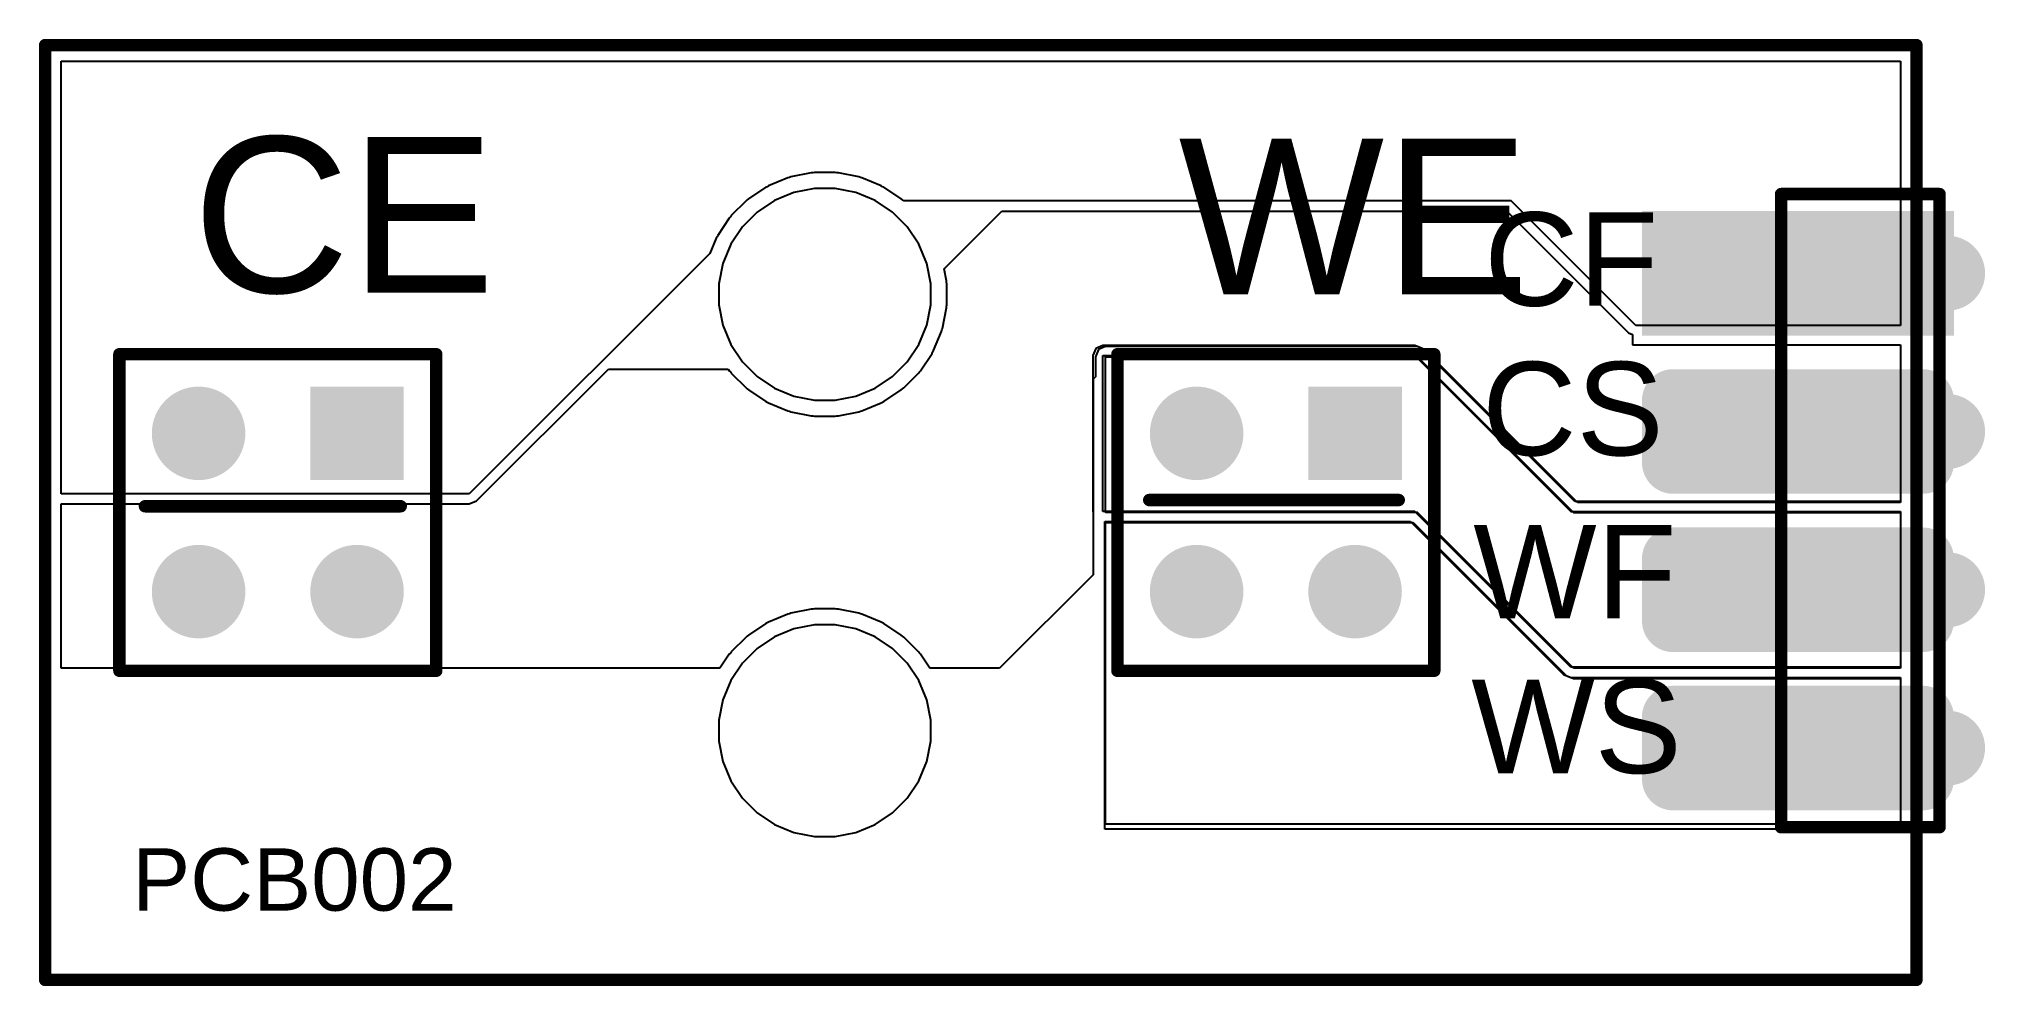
# Model space of a CAD drawing. Header units: millimetres. Extents: x -0.1 to 31.1, y -0.1 to 15.1.
import ezdxf

# ---------------------------------------------------------------- set-up
doc = ezdxf.new("R2010")
doc.units = ezdxf.units.MM
for name, color, linetype in [('BottomLayer', 5, 'Continuous'), ('BottomSolder', 6, 'Continuous'), ('Mechanical4', 56, 'Continuous'), ('MultiLayer', 9, 'Continuous'), ('PadHoleLayer', 156, 'Continuous'), ('TopLayer', 1, 'Continuous'), ('TopOverlay', 2, 'Continuous'), ('TopSolder', 216, 'Continuous')]:
    doc.layers.add(name, color=color, linetype=linetype)
doc.styles.add('Arial', font='', dxfattribs={"height": 0.2})
doc.styles.get('Arial').set_extended_font_data('Arial')

# ---------------------------------------------------------------- blocks, each defined once
blk = doc.blocks.new('HDR2X2_1')
at = {"layer": 'BottomLayer'}
h = blk.add_hatch(color=5, dxfattribs=at)
edge = h.paths.add_edge_path()
edge.add_arc((0, 2.54), 0.75, 0, 360)
h = blk.add_hatch(color=5, dxfattribs=at)
edge = h.paths.add_edge_path()
edge.add_arc((2.54, 2.54), 0.75, 0, 360)
blk.add_hatch(color=5, dxfattribs=at).paths.add_polyline_path([(-0.75, 0.75), (0.75, 0.75), (0.75, -0.75), (-0.75, -0.75)])
h = blk.add_hatch(color=5, dxfattribs=at)
edge = h.paths.add_edge_path()
edge.add_arc((2.54, 0), 0.75, 0, 360)
at = {"layer": 'BottomSolder'}
h = blk.add_hatch(color=6, dxfattribs=at)
edge = h.paths.add_edge_path()
edge.add_arc((0, 2.54), 0.75, 0, 360)
h = blk.add_hatch(color=6, dxfattribs=at)
edge = h.paths.add_edge_path()
edge.add_arc((2.54, 2.54), 0.75, 0, 360)
blk.add_hatch(color=6, dxfattribs=at).paths.add_polyline_path([(-0.75, 0.75), (0.75, 0.75), (0.75, -0.75), (-0.75, -0.75)])
h = blk.add_hatch(color=6, dxfattribs=at)
edge = h.paths.add_edge_path()
edge.add_arc((2.54, 0), 0.75, 0, 360)
at = {"layer": 'MultiLayer'}
h = blk.add_hatch(color=9, dxfattribs=at)
edge = h.paths.add_edge_path()
edge.add_arc((0, 2.54), 0.75, 0, 360)
h = blk.add_hatch(color=9, dxfattribs=at)
edge = h.paths.add_edge_path()
edge.add_arc((2.54, 2.54), 0.75, 0, 360)
blk.add_hatch(color=9, dxfattribs=at).paths.add_polyline_path([(-0.75, 0.75), (0.75, 0.75), (0.75, -0.75), (-0.75, -0.75)])
h = blk.add_hatch(color=9, dxfattribs=at)
edge = h.paths.add_edge_path()
edge.add_arc((2.54, 0), 0.75, 0, 360)
at = {"layer": 'PadHoleLayer'}
h = blk.add_hatch(color=156, dxfattribs=at)
edge = h.paths.add_edge_path()
edge.add_arc((0, 2.54), 0.45, 0, 360)
h = blk.add_hatch(color=156, dxfattribs=at)
edge = h.paths.add_edge_path()
edge.add_arc((2.54, 2.54), 0.45, 0, 360)
h = blk.add_hatch(color=156, dxfattribs=at)
edge = h.paths.add_edge_path()
edge.add_arc((0, 0), 0.45, 0, 360)
h = blk.add_hatch(color=156, dxfattribs=at)
edge = h.paths.add_edge_path()
edge.add_arc((2.54, 0), 0.45, 0, 360)
at = {"layer": 'TopLayer'}
h = blk.add_hatch(color=1, dxfattribs=at)
edge = h.paths.add_edge_path()
edge.add_arc((0, 2.54), 0.75, 0, 360)
h = blk.add_hatch(color=1, dxfattribs=at)
edge = h.paths.add_edge_path()
edge.add_arc((2.54, 2.54), 0.75, 0, 360)
blk.add_hatch(color=1, dxfattribs=at).paths.add_polyline_path([(-0.75, 0.75), (0.75, 0.75), (0.75, -0.75), (-0.75, -0.75)])
h = blk.add_hatch(color=1, dxfattribs=at)
edge = h.paths.add_edge_path()
edge.add_arc((2.54, 0), 0.75, 0, 360)
at = {"layer": 'TopSolder'}
h = blk.add_hatch(color=216, dxfattribs=at)
edge = h.paths.add_edge_path()
edge.add_arc((0, 2.54), 0.75, 0, 360)
h = blk.add_hatch(color=216, dxfattribs=at)
edge = h.paths.add_edge_path()
edge.add_arc((2.54, 2.54), 0.75, 0, 360)
blk.add_hatch(color=216, dxfattribs=at).paths.add_polyline_path([(-0.75, 0.75), (0.75, 0.75), (0.75, -0.75), (-0.75, -0.75)])
h = blk.add_hatch(color=216, dxfattribs=at)
edge = h.paths.add_edge_path()
edge.add_arc((2.54, 0), 0.75, 0, 360)
at = {"layer": 'TopOverlay', "const_width": 0.2}
for points in [[(3.81, 3.81), (-1.27, 3.81)], [(-1.27, 3.81), (-1.27, -1.27)], [(3.81, 3.81), (3.81, -1.27)], [(3.81, -1.27), (-1.27, -1.27)]]:
    blk.add_lwpolyline(points, dxfattribs=at)
at = {"layer": 'TopOverlay', "const_width": 0.1}
for points in [[(-1.32, 3.81, 1), (-1.22, 3.81, 1)], [(-1.32, 3.81, 1), (-1.22, 3.81, 1)], [(3.76, 3.81, 1), (3.86, 3.81, 1)], [(3.76, 3.81, 1), (3.86, 3.81, 1)], [(-1.32, -1.27, 1), (-1.22, -1.27, 1)], [(-1.32, -1.27, 1), (-1.22, -1.27, 1)], [(3.76, -1.27, 1), (3.86, -1.27, 1)], [(3.76, -1.27, 1), (3.86, -1.27, 1)]]:
    blk.add_lwpolyline(points, format="xyb", close=True, dxfattribs=at)
blk = doc.blocks.new('HDR1X4_2')
at = {"layer": 'BottomLayer'}
blk.add_hatch(color=5, dxfattribs=at).paths.add_polyline_path([(-1, 1.5), (1, 1.5), (1, -3.5), (-1, -3.5)])
h = blk.add_hatch(color=5, dxfattribs=at)
edge = h.paths.add_edge_path()
edge.add_arc((2.04, 1), 0.5, 90, 180)
edge.add_line((1.54, 1), (1.54, -3))
edge.add_arc((2.04, -3), 0.5, 180, 270)
edge.add_line((2.04, -3.5), (3.04, -3.5))
edge.add_arc((3.04, -3), 0.5, 270, 360)
edge.add_line((3.54, -3), (3.54, 1))
edge.add_arc((3.04, 1), 0.5, 0, 90)
edge.add_line((3.04, 1.5), (2.04, 1.5))
h = blk.add_hatch(color=5, dxfattribs=at)
edge = h.paths.add_edge_path()
edge.add_arc((4.58, 1), 0.5, 90, 180)
edge.add_line((4.08, 1), (4.08, -3))
edge.add_arc((4.58, -3), 0.5, 180, 270)
edge.add_line((4.58, -3.5), (5.58, -3.5))
edge.add_arc((5.58, -3), 0.5, 270, 360)
edge.add_line((6.08, -3), (6.08, 1))
edge.add_arc((5.58, 1), 0.5, 0, 90)
edge.add_line((5.58, 1.5), (4.58, 1.5))
h = blk.add_hatch(color=5, dxfattribs=at)
edge = h.paths.add_edge_path()
edge.add_arc((7.12, 1), 0.5, 90, 180)
edge.add_line((6.62, 1), (6.62, -3))
edge.add_arc((7.12, -3), 0.5, 180, 270)
edge.add_line((7.12, -3.5), (8.12, -3.5))
edge.add_arc((8.12, -3), 0.5, 270, 360)
edge.add_line((8.62, -3), (8.62, 1))
edge.add_arc((8.12, 1), 0.5, 0, 90)
edge.add_line((8.12, 1.5), (7.12, 1.5))
at = {"layer": 'BottomSolder'}
blk.add_hatch(color=6, dxfattribs=at).paths.add_polyline_path([(-1, 1.5), (1, 1.5), (1, -3.5), (-1, -3.5)])
h = blk.add_hatch(color=6, dxfattribs=at)
edge = h.paths.add_edge_path()
edge.add_arc((2.04, 1), 0.5, 90, 180)
edge.add_line((1.54, 1), (1.54, -3))
edge.add_arc((2.04, -3), 0.5, 180, 270)
edge.add_line((2.04, -3.5), (3.04, -3.5))
edge.add_arc((3.04, -3), 0.5, 270, 360)
edge.add_line((3.54, -3), (3.54, 1))
edge.add_arc((3.04, 1), 0.5, 0, 90)
edge.add_line((3.04, 1.5), (2.04, 1.5))
h = blk.add_hatch(color=6, dxfattribs=at)
edge = h.paths.add_edge_path()
edge.add_arc((4.58, 1), 0.5, 90, 180)
edge.add_line((4.08, 1), (4.08, -3))
edge.add_arc((4.58, -3), 0.5, 180, 270)
edge.add_line((4.58, -3.5), (5.58, -3.5))
edge.add_arc((5.58, -3), 0.5, 270, 360)
edge.add_line((6.08, -3), (6.08, 1))
edge.add_arc((5.58, 1), 0.5, 0, 90)
edge.add_line((5.58, 1.5), (4.58, 1.5))
h = blk.add_hatch(color=6, dxfattribs=at)
edge = h.paths.add_edge_path()
edge.add_arc((7.12, 1), 0.5, 90, 180)
edge.add_line((6.62, 1), (6.62, -3))
edge.add_arc((7.12, -3), 0.5, 180, 270)
edge.add_line((7.12, -3.5), (8.12, -3.5))
edge.add_arc((8.12, -3), 0.5, 270, 360)
edge.add_line((8.62, -3), (8.62, 1))
edge.add_arc((8.12, 1), 0.5, 0, 90)
edge.add_line((8.12, 1.5), (7.12, 1.5))
at = {"layer": 'MultiLayer'}
blk.add_hatch(color=9, dxfattribs=at).paths.add_polyline_path([(-1, 1.5), (1, 1.5), (1, -3.5), (-1, -3.5)])
h = blk.add_hatch(color=9, dxfattribs=at)
edge = h.paths.add_edge_path()
edge.add_arc((2.04, 1), 0.5, 90, 180)
edge.add_line((1.54, 1), (1.54, -3))
edge.add_arc((2.04, -3), 0.5, 180, 270)
edge.add_line((2.04, -3.5), (3.04, -3.5))
edge.add_arc((3.04, -3), 0.5, 270, 360)
edge.add_line((3.54, -3), (3.54, 1))
edge.add_arc((3.04, 1), 0.5, 0, 90)
edge.add_line((3.04, 1.5), (2.04, 1.5))
h = blk.add_hatch(color=9, dxfattribs=at)
edge = h.paths.add_edge_path()
edge.add_arc((4.58, 1), 0.5, 90, 180)
edge.add_line((4.08, 1), (4.08, -3))
edge.add_arc((4.58, -3), 0.5, 180, 270)
edge.add_line((4.58, -3.5), (5.58, -3.5))
edge.add_arc((5.58, -3), 0.5, 270, 360)
edge.add_line((6.08, -3), (6.08, 1))
edge.add_arc((5.58, 1), 0.5, 0, 90)
edge.add_line((5.58, 1.5), (4.58, 1.5))
h = blk.add_hatch(color=9, dxfattribs=at)
edge = h.paths.add_edge_path()
edge.add_arc((7.12, 1), 0.5, 90, 180)
edge.add_line((6.62, 1), (6.62, -3))
edge.add_arc((7.12, -3), 0.5, 180, 270)
edge.add_line((7.12, -3.5), (8.12, -3.5))
edge.add_arc((8.12, -3), 0.5, 270, 360)
edge.add_line((8.62, -3), (8.62, 1))
edge.add_arc((8.12, 1), 0.5, 0, 90)
edge.add_line((8.12, 1.5), (7.12, 1.5))
at = {"layer": 'PadHoleLayer'}
h = blk.add_hatch(color=156, dxfattribs=at)
edge = h.paths.add_edge_path()
edge.add_arc((0, -1.4), 0.6, 180, 360)
edge.add_line((0.6, -1.4), (0.6, 1.4))
edge.add_arc((0, 1.4), 0.6, 0, 180)
edge.add_line((-0.6, 1.4), (-0.6, -1.4))
h = blk.add_hatch(color=156, dxfattribs=at)
edge = h.paths.add_edge_path()
edge.add_arc((2.54, -1.4), 0.6, 180, 360)
edge.add_line((3.14, -1.4), (3.14, 1.4))
edge.add_arc((2.54, 1.4), 0.6, 0, 180)
edge.add_line((1.94, 1.4), (1.94, -1.4))
h = blk.add_hatch(color=156, dxfattribs=at)
edge = h.paths.add_edge_path()
edge.add_arc((5.08, -1.4), 0.6, 180, 360)
edge.add_line((5.68, -1.4), (5.68, 1.4))
edge.add_arc((5.08, 1.4), 0.6, 0, 180)
edge.add_line((4.48, 1.4), (4.48, -1.4))
h = blk.add_hatch(color=156, dxfattribs=at)
edge = h.paths.add_edge_path()
edge.add_arc((7.62, -1.4), 0.6, 180, 360)
edge.add_line((8.22, -1.4), (8.22, 1.4))
edge.add_arc((7.62, 1.4), 0.6, 0, 180)
edge.add_line((7.02, 1.4), (7.02, -1.4))
at = {"layer": 'TopLayer'}
blk.add_hatch(color=1, dxfattribs=at).paths.add_polyline_path([(-1, 1.5), (1, 1.5), (1, -3.5), (-1, -3.5)])
h = blk.add_hatch(color=1, dxfattribs=at)
edge = h.paths.add_edge_path()
edge.add_arc((2.04, 1), 0.5, 90, 180)
edge.add_line((1.54, 1), (1.54, -3))
edge.add_arc((2.04, -3), 0.5, 180, 270)
edge.add_line((2.04, -3.5), (3.04, -3.5))
edge.add_arc((3.04, -3), 0.5, 270, 360)
edge.add_line((3.54, -3), (3.54, 1))
edge.add_arc((3.04, 1), 0.5, 0, 90)
edge.add_line((3.04, 1.5), (2.04, 1.5))
h = blk.add_hatch(color=1, dxfattribs=at)
edge = h.paths.add_edge_path()
edge.add_arc((4.58, 1), 0.5, 90, 180)
edge.add_line((4.08, 1), (4.08, -3))
edge.add_arc((4.58, -3), 0.5, 180, 270)
edge.add_line((4.58, -3.5), (5.58, -3.5))
edge.add_arc((5.58, -3), 0.5, 270, 360)
edge.add_line((6.08, -3), (6.08, 1))
edge.add_arc((5.58, 1), 0.5, 0, 90)
edge.add_line((5.58, 1.5), (4.58, 1.5))
h = blk.add_hatch(color=1, dxfattribs=at)
edge = h.paths.add_edge_path()
edge.add_arc((7.12, 1), 0.5, 90, 180)
edge.add_line((6.62, 1), (6.62, -3))
edge.add_arc((7.12, -3), 0.5, 180, 270)
edge.add_line((7.12, -3.5), (8.12, -3.5))
edge.add_arc((8.12, -3), 0.5, 270, 360)
edge.add_line((8.62, -3), (8.62, 1))
edge.add_arc((8.12, 1), 0.5, 0, 90)
edge.add_line((8.12, 1.5), (7.12, 1.5))
at = {"layer": 'TopSolder'}
blk.add_hatch(color=216, dxfattribs=at).paths.add_polyline_path([(-1, 1.5), (1, 1.5), (1, -3.5), (-1, -3.5)])
h = blk.add_hatch(color=216, dxfattribs=at)
edge = h.paths.add_edge_path()
edge.add_arc((2.04, 1), 0.5, 90, 180)
edge.add_line((1.54, 1), (1.54, -3))
edge.add_arc((2.04, -3), 0.5, 180, 270)
edge.add_line((2.04, -3.5), (3.04, -3.5))
edge.add_arc((3.04, -3), 0.5, 270, 360)
edge.add_line((3.54, -3), (3.54, 1))
edge.add_arc((3.04, 1), 0.5, 0, 90)
edge.add_line((3.04, 1.5), (2.04, 1.5))
h = blk.add_hatch(color=216, dxfattribs=at)
edge = h.paths.add_edge_path()
edge.add_arc((4.58, 1), 0.5, 90, 180)
edge.add_line((4.08, 1), (4.08, -3))
edge.add_arc((4.58, -3), 0.5, 180, 270)
edge.add_line((4.58, -3.5), (5.58, -3.5))
edge.add_arc((5.58, -3), 0.5, 270, 360)
edge.add_line((6.08, -3), (6.08, 1))
edge.add_arc((5.58, 1), 0.5, 0, 90)
edge.add_line((5.58, 1.5), (4.58, 1.5))
h = blk.add_hatch(color=216, dxfattribs=at)
edge = h.paths.add_edge_path()
edge.add_arc((7.12, 1), 0.5, 90, 180)
edge.add_line((6.62, 1), (6.62, -3))
edge.add_arc((7.12, -3), 0.5, 180, 270)
edge.add_line((7.12, -3.5), (8.12, -3.5))
edge.add_arc((8.12, -3), 0.5, 270, 360)
edge.add_line((8.62, -3), (8.62, 1))
edge.add_arc((8.12, 1), 0.5, 0, 90)
edge.add_line((8.12, 1.5), (7.12, 1.5))
at = {"layer": 'TopOverlay', "const_width": 0.2}
for points in [[(-1.27, -1.27), (-1.27, 1.27)], [(8.89, 1.27), (-1.27, 1.27)], [(8.89, -1.27), (8.89, 1.27)], [(8.89, -1.27), (-1.27, -1.27)]]:
    blk.add_lwpolyline(points, dxfattribs=at)
at = {"layer": 'TopOverlay', "const_width": 0.1}
for points in [[(-1.32, 1.27, 1), (-1.22, 1.27, 1)], [(-1.32, 1.27, 1), (-1.22, 1.27, 1)], [(8.84, 1.27, 1), (8.94, 1.27, 1)], [(8.84, 1.27, 1), (8.94, 1.27, 1)], [(-1.32, -1.27, 1), (-1.22, -1.27, 1)], [(-1.32, -1.27, 1), (-1.22, -1.27, 1)], [(8.84, -1.27, 1), (8.94, -1.27, 1)], [(8.84, -1.27, 1), (8.94, -1.27, 1)]]:
    blk.add_lwpolyline(points, format="xyb", close=True, dxfattribs=at)
blk = doc.blocks.new('HDR2X2_3')
at = {"layer": 'BottomLayer'}
h = blk.add_hatch(color=5, dxfattribs=at)
edge = h.paths.add_edge_path()
edge.add_arc((0, 2.54), 0.75, 0, 360)
h = blk.add_hatch(color=5, dxfattribs=at)
edge = h.paths.add_edge_path()
edge.add_arc((2.54, 2.54), 0.75, 0, 360)
blk.add_hatch(color=5, dxfattribs=at).paths.add_polyline_path([(-0.75, 0.75), (0.75, 0.75), (0.75, -0.75), (-0.75, -0.75)])
h = blk.add_hatch(color=5, dxfattribs=at)
edge = h.paths.add_edge_path()
edge.add_arc((2.54, 0), 0.75, 0, 360)
at = {"layer": 'BottomSolder'}
h = blk.add_hatch(color=6, dxfattribs=at)
edge = h.paths.add_edge_path()
edge.add_arc((0, 2.54), 0.75, 0, 360)
h = blk.add_hatch(color=6, dxfattribs=at)
edge = h.paths.add_edge_path()
edge.add_arc((2.54, 2.54), 0.75, 0, 360)
blk.add_hatch(color=6, dxfattribs=at).paths.add_polyline_path([(-0.75, 0.75), (0.75, 0.75), (0.75, -0.75), (-0.75, -0.75)])
h = blk.add_hatch(color=6, dxfattribs=at)
edge = h.paths.add_edge_path()
edge.add_arc((2.54, 0), 0.75, 0, 360)
at = {"layer": 'MultiLayer'}
h = blk.add_hatch(color=9, dxfattribs=at)
edge = h.paths.add_edge_path()
edge.add_arc((0, 2.54), 0.75, 0, 360)
h = blk.add_hatch(color=9, dxfattribs=at)
edge = h.paths.add_edge_path()
edge.add_arc((2.54, 2.54), 0.75, 0, 360)
blk.add_hatch(color=9, dxfattribs=at).paths.add_polyline_path([(-0.75, 0.75), (0.75, 0.75), (0.75, -0.75), (-0.75, -0.75)])
h = blk.add_hatch(color=9, dxfattribs=at)
edge = h.paths.add_edge_path()
edge.add_arc((2.54, 0), 0.75, 0, 360)
at = {"layer": 'PadHoleLayer'}
h = blk.add_hatch(color=156, dxfattribs=at)
edge = h.paths.add_edge_path()
edge.add_arc((0, 2.54), 0.45, 0, 360)
h = blk.add_hatch(color=156, dxfattribs=at)
edge = h.paths.add_edge_path()
edge.add_arc((2.54, 2.54), 0.45, 0, 360)
h = blk.add_hatch(color=156, dxfattribs=at)
edge = h.paths.add_edge_path()
edge.add_arc((0, 0), 0.45, 0, 360)
h = blk.add_hatch(color=156, dxfattribs=at)
edge = h.paths.add_edge_path()
edge.add_arc((2.54, 0), 0.45, 0, 360)
at = {"layer": 'TopLayer'}
h = blk.add_hatch(color=1, dxfattribs=at)
edge = h.paths.add_edge_path()
edge.add_arc((0, 2.54), 0.75, 0, 360)
h = blk.add_hatch(color=1, dxfattribs=at)
edge = h.paths.add_edge_path()
edge.add_arc((2.54, 2.54), 0.75, 0, 360)
blk.add_hatch(color=1, dxfattribs=at).paths.add_polyline_path([(-0.75, 0.75), (0.75, 0.75), (0.75, -0.75), (-0.75, -0.75)])
h = blk.add_hatch(color=1, dxfattribs=at)
edge = h.paths.add_edge_path()
edge.add_arc((2.54, 0), 0.75, 0, 360)
at = {"layer": 'TopSolder'}
h = blk.add_hatch(color=216, dxfattribs=at)
edge = h.paths.add_edge_path()
edge.add_arc((0, 2.54), 0.75, 0, 360)
h = blk.add_hatch(color=216, dxfattribs=at)
edge = h.paths.add_edge_path()
edge.add_arc((2.54, 2.54), 0.75, 0, 360)
blk.add_hatch(color=216, dxfattribs=at).paths.add_polyline_path([(-0.75, 0.75), (0.75, 0.75), (0.75, -0.75), (-0.75, -0.75)])
h = blk.add_hatch(color=216, dxfattribs=at)
edge = h.paths.add_edge_path()
edge.add_arc((2.54, 0), 0.75, 0, 360)
at = {"layer": 'TopOverlay', "const_width": 0.2}
for points in [[(3.81, 3.81), (-1.27, 3.81)], [(-1.27, 3.81), (-1.27, -1.27)], [(3.81, 3.81), (3.81, -1.27)], [(3.81, -1.27), (-1.27, -1.27)]]:
    blk.add_lwpolyline(points, dxfattribs=at)
at = {"layer": 'TopOverlay', "const_width": 0.1}
for points in [[(-1.32, 3.81, 1), (-1.22, 3.81, 1)], [(-1.32, 3.81, 1), (-1.22, 3.81, 1)], [(3.76, 3.81, 1), (3.86, 3.81, 1)], [(3.76, 3.81, 1), (3.86, 3.81, 1)], [(-1.32, -1.27, 1), (-1.22, -1.27, 1)], [(-1.32, -1.27, 1), (-1.22, -1.27, 1)], [(3.76, -1.27, 1), (3.86, -1.27, 1)], [(3.76, -1.27, 1), (3.86, -1.27, 1)]]:
    blk.add_lwpolyline(points, format="xyb", close=True, dxfattribs=at)

msp = doc.modelspace()

# ---------------------------------------------------------------- linework, layer by layer
at = {"layer": 'BottomLayer'}
for p, q in [((0.255, 7.8), (0.255, 14.745)), ((0.255, 14.745), (29.745, 14.745)), ((29.745, 14.745), (29.745, 10.5)), ((11.907, 12.87), (11.597, 12.742)), ((11.931, 12.875), (11.907, 12.87)), ((11.954, 12.885), (11.931, 12.875)), ((12.283, 12.95), (11.954, 12.885)), ((12.308, 12.95), (12.283, 12.95)), ((12.333, 12.955), (12.308, 12.95)), ((12.667, 12.955), (12.333, 12.955)), ((12.692, 12.95), (12.667, 12.955)), ((12.717, 12.95), (12.692, 12.95)), ((13.046, 12.885), (12.717, 12.95)), ((13.069, 12.875), (13.046, 12.885)), ((13.093, 12.87), (13.069, 12.875)), ((13.403, 12.742), (13.093, 12.87)), ((11.236, 12.501), (10.999, 12.264)), ((11.257, 12.515), (11.236, 12.501)), ((11.275, 12.532), (11.257, 12.515)), ((11.553, 12.718), (11.275, 12.532)), ((11.576, 12.728), (11.553, 12.718)), ((11.597, 12.742), (11.576, 12.728)), ((13.424, 12.728), (13.403, 12.742)), ((13.447, 12.718), (13.424, 12.728)), ((13.725, 12.532), (13.447, 12.718)), ((13.743, 12.515), (13.725, 12.532)), ((13.764, 12.501), (13.743, 12.515)), ((13.765, 12.5), (13.764, 12.501)), ((23.5, 12.5), (13.765, 12.5)), ((25.5, 10.5), (23.5, 12.5)), ((10.968, 12.225), (10.782, 11.947)), ((10.985, 12.243), (10.968, 12.225)), ((10.999, 12.264), (10.985, 12.243)), ((14.411, 11.411), (15.338, 12.338)), ((15.338, 12.338), (23.433, 12.338)), ((23.433, 12.338), (25.385, 10.385)), ((10.758, 11.903), (10.656, 11.656)), ((10.772, 11.924), (10.758, 11.903)), ((10.782, 11.947), (10.772, 11.924)), ((10.656, 11.656), (6.8, 7.8)), ((14.45, 11.217), (14.411, 11.411)), ((14.45, 11.192), (14.45, 11.217)), ((14.455, 11.167), (14.45, 11.192)), ((14.455, 11), (14.455, 11.167)), ((14.455, 10.833), (14.455, 11)), ((14.385, 10.454), (14.45, 10.783)), ((14.45, 10.808), (14.455, 10.833)), ((14.45, 10.783), (14.45, 10.808)), ((14.242, 10.097), (14.37, 10.407)), ((14.37, 10.407), (14.375, 10.431)), ((14.375, 10.431), (14.385, 10.454)), ((25.385, 10.385), (25.45, 10.358)), ((25.45, 10.358), (25.45, 10.19)), ((29.745, 10.5), (25.5, 10.5)), ((14.032, 9.775), (14.218, 10.053)), ((14.218, 10.053), (14.228, 10.076)), ((14.228, 10.076), (14.242, 10.097)), ((16.843, 10.131), (16.795, 10.017)), ((16.795, 10.017), (16.795, 7.517)), ((16.958, 10.179), (16.843, 10.131)), ((21.958, 10.179), (16.958, 10.179)), ((16.958, 7.517), (16.958, 10.017)), ((16.958, 10.017), (21.958, 10.017)), ((22.072, 10.131), (21.958, 10.179)), ((21.958, 10.017), (24.458, 7.517)), ((24.525, 7.679), (22.072, 10.131)), ((25.45, 10.19), (29.745, 10.19)), ((29.745, 10.19), (29.745, 7.679)), ((6.915, 7.685), (9.03, 9.8)), ((9.03, 9.8), (10.951, 9.8)), ((10.951, 9.8), (10.968, 9.775)), ((10.968, 9.775), (10.985, 9.757)), ((10.985, 9.757), (10.999, 9.736)), ((10.999, 9.736), (11.236, 9.499)), ((13.764, 9.499), (14.001, 9.736)), ((14.001, 9.736), (14.015, 9.757)), ((14.015, 9.757), (14.032, 9.775)), ((11.236, 9.499), (11.257, 9.485)), ((11.257, 9.485), (11.275, 9.468)), ((11.275, 9.468), (11.553, 9.282)), ((13.447, 9.282), (13.725, 9.468)), ((13.725, 9.468), (13.743, 9.485)), ((13.743, 9.485), (13.764, 9.499)), ((11.553, 9.282), (11.576, 9.272)), ((11.576, 9.272), (11.597, 9.258)), ((11.597, 9.258), (11.907, 9.13)), ((11.907, 9.13), (11.931, 9.125)), ((11.931, 9.125), (11.954, 9.115)), ((11.954, 9.115), (12.283, 9.05)), ((12.283, 9.05), (12.308, 9.05)), ((12.308, 9.05), (12.333, 9.045)), ((12.667, 9.045), (12.692, 9.05)), ((12.692, 9.05), (12.717, 9.05)), ((12.717, 9.05), (13.046, 9.115)), ((13.046, 9.115), (13.069, 9.125)), ((13.069, 9.125), (13.093, 9.13)), ((13.093, 9.13), (13.403, 9.258)), ((13.403, 9.258), (13.424, 9.272)), ((13.424, 9.272), (13.447, 9.282)), ((12.333, 9.045), (12.667, 9.045)), ((6.8, 7.8), (0.255, 7.8)), ((0.255, 5), (0.255, 7.638)), ((0.255, 7.638), (6.8, 7.638)), ((6.8, 7.638), (6.915, 7.685)), ((16.795, 7.517), (16.8, 7.505)), ((16.8, 7.505), (16.8, 6.5)), ((21.958, 7.517), (16.958, 7.517)), ((24.458, 5.017), (21.958, 7.517)), ((24.458, 7.517), (29.745, 7.517)), ((29.745, 7.679), (24.525, 7.679)), ((29.745, 7.517), (29.745, 5.017)), ((16.991, 2.42), (16.991, 7.354)), ((16.991, 7.354), (21.89, 7.354)), ((21.89, 7.354), (24.343, 4.902)), ((16.8, 6.5), (15.3, 5)), ((12.283, 5.95), (11.954, 5.885)), ((12.308, 5.95), (12.283, 5.95)), ((12.333, 5.955), (12.308, 5.95)), ((12.667, 5.955), (12.333, 5.955)), ((12.692, 5.95), (12.667, 5.955)), ((12.717, 5.95), (12.692, 5.95)), ((13.046, 5.885), (12.717, 5.95)), ((11.553, 5.718), (11.275, 5.532)), ((11.576, 5.728), (11.553, 5.718)), ((11.597, 5.742), (11.576, 5.728)), ((11.907, 5.87), (11.597, 5.742)), ((11.931, 5.875), (11.907, 5.87)), ((11.954, 5.885), (11.931, 5.875)), ((13.069, 5.875), (13.046, 5.885)), ((13.093, 5.87), (13.069, 5.875)), ((13.403, 5.742), (13.093, 5.87)), ((13.424, 5.728), (13.403, 5.742)), ((13.447, 5.718), (13.424, 5.728)), ((13.725, 5.532), (13.447, 5.718)), ((11.236, 5.501), (10.999, 5.264)), ((11.257, 5.515), (11.236, 5.501)), ((11.275, 5.532), (11.257, 5.515)), ((13.743, 5.515), (13.725, 5.532)), ((13.764, 5.501), (13.743, 5.515)), ((14.001, 5.264), (13.764, 5.501)), ((10.817, 5), (0.255, 5)), ((10.968, 5.225), (10.817, 5)), ((10.985, 5.243), (10.968, 5.225)), ((10.999, 5.264), (10.985, 5.243)), ((14.015, 5.243), (14.001, 5.264)), ((14.032, 5.225), (14.015, 5.243)), ((14.183, 5), (14.032, 5.225)), ((15.3, 5), (14.183, 5)), ((29.745, 5.017), (24.458, 5.017)), ((24.343, 4.902), (24.458, 4.854)), ((24.458, 4.854), (29.745, 4.854)), ((29.745, 4.854), (29.745, 2.42)), ((29.745, 2.42), (16.991, 2.42))]:
    msp.add_line(p, q, dxfattribs=at)
at = {"layer": 'Mechanical4', "const_width": 0.2}
for points in [[(0, 15), (30, 15)], [(0, 0), (0, 15)], [(30, 0), (30, 15)], [(0, 0), (30, 0)]]:
    msp.add_lwpolyline(points, dxfattribs=at)
at = {"layer": 'Mechanical4', "const_width": 0.1}
for points in [[(-0.05, 15, 1), (0.05, 15, 1)], [(-0.05, 15, 1), (0.05, 15, 1)], [(29.95, 15, 1), (30.05, 15, 1)], [(29.95, 15, 1), (30.05, 15, 1)], [(-0.05, 0, 1), (0.05, 0, 1)], [(-0.05, 0, 1), (0.05, 0, 1)], [(29.95, 0, 1), (30.05, 0, 1)], [(29.95, 0, 1), (30.05, 0, 1)]]:
    msp.add_lwpolyline(points, format="xyb", close=True, dxfattribs=at)
at = {"layer": 'MultiLayer'}
for p, q in [((11.695, 12.507), (11.416, 12.32)), ((12.004, 12.635), (11.695, 12.507)), ((12.333, 12.7), (12.004, 12.635)), ((12.5, 12.7), (12.333, 12.7)), ((12.667, 12.7), (12.5, 12.7)), ((12.996, 12.635), (12.667, 12.7)), ((13.305, 12.507), (12.996, 12.635)), ((13.584, 12.32), (13.305, 12.507)), ((11.416, 12.32), (11.18, 12.084)), ((13.82, 12.084), (13.584, 12.32)), ((11.18, 12.084), (10.993, 11.805)), ((14.007, 11.805), (13.82, 12.084)), ((10.993, 11.805), (10.865, 11.496)), ((14.135, 11.496), (14.007, 11.805)), ((10.865, 11.496), (10.8, 11.167)), ((14.2, 11.167), (14.135, 11.496)), ((10.8, 11.167), (10.8, 11)), ((10.8, 11), (10.8, 11)), ((10.8, 11), (10.8, 10.833)), ((14.2, 11), (14.2, 11.167)), ((14.2, 10.833), (14.2, 11)), ((10.8, 10.833), (10.865, 10.504)), ((14.135, 10.504), (14.2, 10.833)), ((10.865, 10.504), (10.993, 10.195)), ((14.007, 10.195), (14.135, 10.504)), ((10.993, 10.195), (11.18, 9.916)), ((13.82, 9.916), (14.007, 10.195)), ((11.18, 9.916), (11.416, 9.68)), ((11.416, 9.68), (11.695, 9.493)), ((13.305, 9.493), (13.584, 9.68)), ((13.584, 9.68), (13.82, 9.916)), ((11.695, 9.493), (12.004, 9.365)), ((12.004, 9.365), (12.333, 9.3)), ((12.667, 9.3), (12.996, 9.365)), ((12.996, 9.365), (13.305, 9.493)), ((12.333, 9.3), (12.5, 9.3)), ((12.5, 9.3), (12.667, 9.3)), ((12.004, 5.635), (11.695, 5.507)), ((12.333, 5.7), (12.004, 5.635)), ((12.5, 5.7), (12.333, 5.7)), ((12.667, 5.7), (12.5, 5.7)), ((12.996, 5.635), (12.667, 5.7)), ((13.305, 5.507), (12.996, 5.635)), ((11.416, 5.32), (11.18, 5.084)), ((11.695, 5.507), (11.416, 5.32)), ((13.584, 5.32), (13.305, 5.507)), ((13.82, 5.084), (13.584, 5.32)), ((11.18, 5.084), (10.993, 4.805)), ((14.007, 4.805), (13.82, 5.084)), ((10.993, 4.805), (10.865, 4.496)), ((14.135, 4.496), (14.007, 4.805)), ((10.865, 4.496), (10.8, 4.167)), ((14.2, 4.167), (14.135, 4.496)), ((10.8, 4.167), (10.8, 4)), ((14.2, 4), (14.2, 4.167)), ((10.8, 4), (10.8, 4)), ((10.8, 4), (10.8, 3.833)), ((10.8, 3.833), (10.865, 3.504)), ((14.135, 3.504), (14.2, 3.833)), ((14.2, 3.833), (14.2, 4)), ((10.865, 3.504), (10.993, 3.195)), ((14.007, 3.195), (14.135, 3.504)), ((10.993, 3.195), (11.18, 2.916)), ((13.82, 2.916), (14.007, 3.195)), ((11.18, 2.916), (11.416, 2.68)), ((13.584, 2.68), (13.82, 2.916)), ((11.416, 2.68), (11.695, 2.493)), ((13.305, 2.493), (13.584, 2.68)), ((11.695, 2.493), (12.004, 2.365)), ((12.004, 2.365), (12.333, 2.3)), ((12.333, 2.3), (12.5, 2.3)), ((12.5, 2.3), (12.667, 2.3)), ((12.667, 2.3), (12.996, 2.365)), ((12.996, 2.365), (13.305, 2.493))]:
    msp.add_line(p, q, dxfattribs=at)
at = {"layer": 'TopLayer'}
for p, q in [((0.255, 7.8), (0.255, 14.745)), ((0.255, 14.745), (29.745, 14.745)), ((29.745, 14.745), (29.745, 10.5)), ((11.907, 12.87), (11.597, 12.742)), ((11.931, 12.875), (11.907, 12.87)), ((11.954, 12.885), (11.931, 12.875)), ((12.283, 12.95), (11.954, 12.885)), ((12.308, 12.95), (12.283, 12.95)), ((12.333, 12.955), (12.308, 12.95)), ((12.667, 12.955), (12.333, 12.955)), ((12.692, 12.95), (12.667, 12.955)), ((12.717, 12.95), (12.692, 12.95)), ((13.046, 12.885), (12.717, 12.95)), ((13.069, 12.875), (13.046, 12.885)), ((13.093, 12.87), (13.069, 12.875)), ((13.403, 12.742), (13.093, 12.87)), ((11.236, 12.501), (10.999, 12.264)), ((11.257, 12.515), (11.236, 12.501)), ((11.275, 12.532), (11.257, 12.515)), ((11.553, 12.718), (11.275, 12.532)), ((11.576, 12.728), (11.553, 12.718)), ((11.597, 12.742), (11.576, 12.728)), ((13.424, 12.728), (13.403, 12.742)), ((13.447, 12.718), (13.424, 12.728)), ((13.725, 12.532), (13.447, 12.718)), ((13.743, 12.515), (13.725, 12.532)), ((13.764, 12.501), (13.743, 12.515)), ((13.765, 12.5), (13.764, 12.501)), ((23.5, 12.5), (13.765, 12.5)), ((25.5, 10.5), (23.5, 12.5)), ((10.968, 12.225), (10.782, 11.947)), ((10.985, 12.243), (10.968, 12.225)), ((10.999, 12.264), (10.985, 12.243)), ((14.411, 11.411), (15.338, 12.338)), ((15.338, 12.338), (23.433, 12.338)), ((23.433, 12.338), (25.385, 10.385)), ((10.758, 11.903), (10.656, 11.656)), ((10.772, 11.924), (10.758, 11.903)), ((10.782, 11.947), (10.772, 11.924)), ((10.656, 11.656), (6.8, 7.8)), ((14.45, 11.217), (14.411, 11.411)), ((14.45, 11.192), (14.45, 11.217)), ((14.455, 11.167), (14.45, 11.192)), ((14.455, 11), (14.455, 11.167)), ((14.455, 10.833), (14.455, 11)), ((14.385, 10.454), (14.45, 10.783)), ((14.45, 10.808), (14.455, 10.833)), ((14.45, 10.783), (14.45, 10.808)), ((14.242, 10.097), (14.37, 10.407)), ((14.37, 10.407), (14.375, 10.431)), ((14.375, 10.431), (14.385, 10.454)), ((25.385, 10.385), (25.45, 10.358)), ((25.45, 10.358), (25.45, 10.19)), ((29.745, 10.5), (25.5, 10.5)), ((14.032, 9.775), (14.218, 10.053)), ((14.218, 10.053), (14.228, 10.076)), ((14.228, 10.076), (14.242, 10.097)), ((16.885, 10.115), (16.838, 10)), ((16.838, 10), (16.838, 9.675)), ((17, 10.162), (16.885, 10.115)), ((22, 10.162), (17, 10.162)), ((17, 7.5), (17, 10)), ((17, 10), (22, 10)), ((22.115, 10.115), (22, 10.162)), ((22, 10), (24.5, 7.5)), ((24.567, 7.662), (22.115, 10.115)), ((25.45, 10.19), (29.745, 10.19)), ((29.745, 10.19), (29.745, 7.662)), ((6.915, 7.685), (9.03, 9.8)), ((9.03, 9.8), (10.951, 9.8)), ((10.951, 9.8), (10.968, 9.775)), ((10.968, 9.775), (10.985, 9.757)), ((10.985, 9.757), (10.999, 9.736)), ((10.999, 9.736), (11.236, 9.499)), ((13.764, 9.499), (14.001, 9.736)), ((14.001, 9.736), (14.015, 9.757)), ((14.015, 9.757), (14.032, 9.775)), ((16.838, 9.675), (16.8, 9.638)), ((11.236, 9.499), (11.257, 9.485)), ((11.257, 9.485), (11.275, 9.468)), ((11.275, 9.468), (11.553, 9.282)), ((13.447, 9.282), (13.725, 9.468)), ((13.725, 9.468), (13.743, 9.485)), ((13.743, 9.485), (13.764, 9.499)), ((16.8, 9.638), (16.8, 6.5)), ((11.553, 9.282), (11.576, 9.272)), ((11.576, 9.272), (11.597, 9.258)), ((11.597, 9.258), (11.907, 9.13)), ((11.907, 9.13), (11.931, 9.125)), ((11.931, 9.125), (11.954, 9.115)), ((11.954, 9.115), (12.283, 9.05)), ((12.283, 9.05), (12.308, 9.05)), ((12.308, 9.05), (12.333, 9.045)), ((12.667, 9.045), (12.692, 9.05)), ((12.692, 9.05), (12.717, 9.05)), ((12.717, 9.05), (13.046, 9.115)), ((13.046, 9.115), (13.069, 9.125)), ((13.069, 9.125), (13.093, 9.13)), ((13.093, 9.13), (13.403, 9.258)), ((13.403, 9.258), (13.424, 9.272)), ((13.424, 9.272), (13.447, 9.282)), ((12.333, 9.045), (12.667, 9.045)), ((6.8, 7.8), (0.255, 7.8)), ((0.255, 5), (0.255, 7.638)), ((0.255, 7.638), (6.8, 7.638)), ((6.8, 7.638), (6.915, 7.685)), ((22, 7.5), (17, 7.5)), ((24.5, 5), (22, 7.5)), ((24.5, 7.5), (29.745, 7.5)), ((29.745, 7.662), (24.567, 7.662)), ((29.745, 7.5), (29.745, 5)), ((17, 2.5), (17, 7.338)), ((17, 7.338), (21.933, 7.338)), ((21.933, 7.338), (24.385, 4.885)), ((16.8, 6.5), (15.3, 5)), ((12.283, 5.95), (11.954, 5.885)), ((12.308, 5.95), (12.283, 5.95)), ((12.333, 5.955), (12.308, 5.95)), ((12.667, 5.955), (12.333, 5.955)), ((12.692, 5.95), (12.667, 5.955)), ((12.717, 5.95), (12.692, 5.95)), ((13.046, 5.885), (12.717, 5.95)), ((11.553, 5.718), (11.275, 5.532)), ((11.576, 5.728), (11.553, 5.718)), ((11.597, 5.742), (11.576, 5.728)), ((11.907, 5.87), (11.597, 5.742)), ((11.931, 5.875), (11.907, 5.87)), ((11.954, 5.885), (11.931, 5.875)), ((13.069, 5.875), (13.046, 5.885)), ((13.093, 5.87), (13.069, 5.875)), ((13.403, 5.742), (13.093, 5.87)), ((13.424, 5.728), (13.403, 5.742)), ((13.447, 5.718), (13.424, 5.728)), ((13.725, 5.532), (13.447, 5.718)), ((11.236, 5.501), (10.999, 5.264)), ((11.257, 5.515), (11.236, 5.501)), ((11.275, 5.532), (11.257, 5.515)), ((13.743, 5.515), (13.725, 5.532)), ((13.764, 5.501), (13.743, 5.515)), ((14.001, 5.264), (13.764, 5.501)), ((10.817, 5), (0.255, 5)), ((10.968, 5.225), (10.817, 5)), ((10.985, 5.243), (10.968, 5.225)), ((10.999, 5.264), (10.985, 5.243)), ((14.015, 5.243), (14.001, 5.264)), ((14.032, 5.225), (14.015, 5.243)), ((14.183, 5), (14.032, 5.225)), ((15.3, 5), (14.183, 5)), ((29.745, 5), (24.5, 5)), ((24.385, 4.885), (24.5, 4.838)), ((24.5, 4.838), (29.745, 4.838)), ((29.745, 4.838), (29.745, 2.5)), ((29.745, 2.5), (17, 2.5))]:
    msp.add_line(p, q, dxfattribs=at)
at = {"layer": 'TopOverlay', "const_width": 0.2}
for points in [[(1.6, 7.6), (5.7, 7.6)], [(17.7, 7.7), (21.7, 7.7)]]:
    msp.add_lwpolyline(points, dxfattribs=at)
at = {"layer": 'TopOverlay', "const_width": 0.1}
for points in [[(1.55, 7.6, 1), (1.65, 7.6, 1)], [(5.65, 7.6, 1), (5.75, 7.6, 1)], [(17.65, 7.7, 1), (17.75, 7.7, 1)], [(21.65, 7.7, 1), (21.75, 7.7, 1)]]:
    msp.add_lwpolyline(points, format="xyb", close=True, dxfattribs=at)

# ---------------------------------------------------------------- block references
for name, p, rotation in [('HDR1X4_2', (29.1, 11.34), 270), ('HDR2X2_3', (5, 8.77), 180), ('HDR2X2_1', (21, 8.77), 180)]:
    msp.add_blockref(name, p, dxfattribs=dict(rotation=rotation))

# ---------------------------------------------------------------- texts
at = {"layer": 'TopOverlay', "style": 'Arial'}
for s, height, p in [('CE', 2.5, (2.362, 11.028)), ('WE', 2.5, (18.17, 11)), ('CF', 1.5, (23.07, 10.817)), ('CS', 1.5, (23.037, 8.417)), ('WF', 1.5, (22.895, 5.8)), ('WS', 1.5, (22.863, 3.317)), ('PCB002', 1, (1.393, 1.111))]:
    msp.add_text(s, height=height, rotation=360, dxfattribs=at).set_placement(p)

doc.saveas('drawing.dxf')
